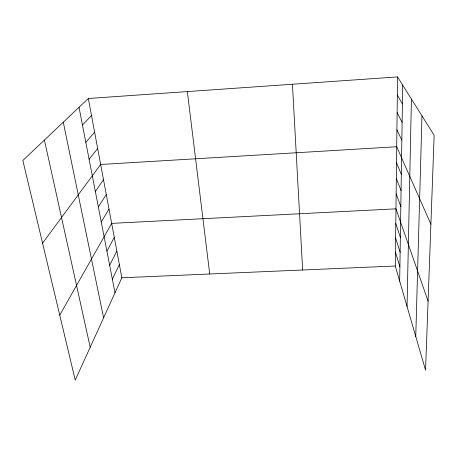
<?xml version="1.0" encoding="UTF-8"?>
<svg xmlns="http://www.w3.org/2000/svg" width="457" height="457" viewBox="0 0 457 457"><rect width="100%" height="100%" fill="white"/><g stroke="black" fill="none" stroke-linecap="round" stroke-linejoin="round"><path stroke-width="0.69" d="M397.55 76.913L434.15 135.301L425.558 370.181L395.282 266.003L397.55 76.913L88.332 98.489L22.85 160.481L75.234 380.087L121.836 277.787L88.332 98.489M399.681 281.146L402.691 85.116M407.05 306.493L411.426 99.049M415.756 336.461L421.977 115.884M112.359 279.198L119.368 264.574M109.669 265.323L116.855 251.11M106.921 251.167L114.29 237.377M59.736 315.13L111.674 223.376L395.968 208.826L428.083 301.146M101.26 221.965L109 209.095M98.341 206.901L106.281 194.522M95.353 191.517L103.499 179.652M42.575 243.181L100.666 164.474L396.71 146.737L430.894 224.25M89.098 159.253L97.684 148.514M85.813 142.333L94.633 132.199M82.454 125.018L91.52 115.53M121.836 277.787L395.282 266.003M397.333 94.97L402.4 103.933M397.122 112.616L402.12 122.299M396.916 129.868L401.846 140.242M396.522 162.755L401.32 174.385M396.333 178.436L401.069 190.643M396.15 193.791L400.829 206.547M395.791 223.559L400.355 237.343M395.619 237.994L400.126 252.253M395.448 252.138L399.904 266.848M44.415 140.065L90.206 347.223M63.283 122.208L103.602 317.815M79.021 107.309L114.998 292.8M187.347 91.583L209.712 274M292.434 84.248L302.648 269.996"/></g></svg>
